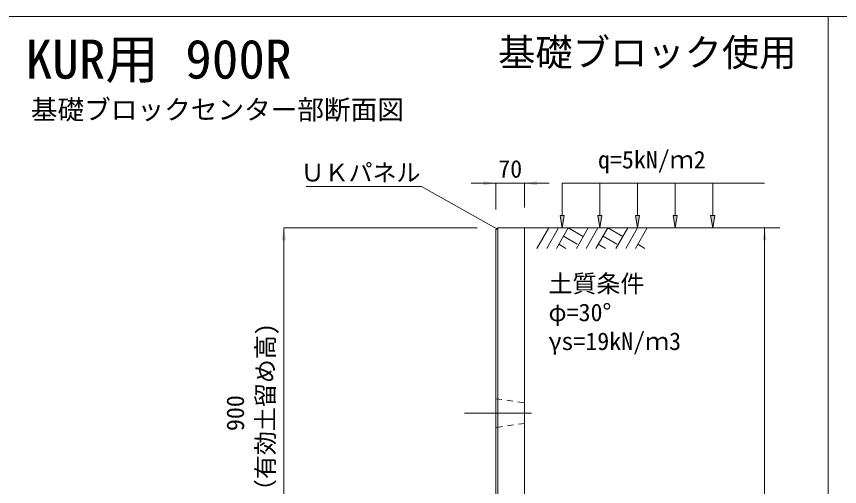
# Model space of a CAD drawing. Units: millimetres at full size, sheet at 1:20. Extents: x 201886 to 211886, y 860265 to 873235.
# Drawn here: x 207914 to 209914, y 862323 to 863465 of the extents above; entities that cross this region are included whole.
import ezdxf
from ezdxf.enums import TextEntityAlignment as Align

# ---------------------------------------------------------------- set-up
doc = ezdxf.new("R2010")
doc.units = ezdxf.units.MM
doc.header["$LTSCALE"] = 20
doc.linetypes.add('USER1', pattern=[1.35, 0.75, -0.6])
doc.linetypes.add('USER2', pattern=[28.575, 19.05, -3.175, 3.175, -3.175])
for name, color, linetype, lineweight in [('0_2', 7, 'Continuous', 20), ('UKパネル', 2, 'Continuous', 20), ('ハッチング', 7, 'Continuous', 5), ('図枠', 5, 'Continuous', 13), ('寸法線', 7, 'Continuous', 13), ('引出線', 4, 'Continuous', 13), ('補助線', 8, 'USER2', 13)]:
    doc.layers.add(name, color=color, linetype=linetype, lineweight=lineweight)
doc.layers.add('文字', color=7, linetype='Continuous')
doc.styles.add('ＭＳ ゴシック', font='')
doc.styles.get('ＭＳ ゴシック').set_extended_font_data('MS Gothic')

# ---------------------------------------------------------------- blocks, each defined once
blk = doc.blocks.new('filled_arrow')
at = {"color": 0, "linetype": 'Continuous', "lineweight": -2}
blk.add_solid([(7.5, 1.25), (0, 0), (7.5, -1.25)], dxfattribs=at)

msp = doc.modelspace()

# ---------------------------------------------------------------- hatches: boundary and pattern name
at = {"layer": '寸法線'}
for points in [[(209245.26, 862981.25), (209240.26, 862951.25), (209235.26, 862981.25)], [(209336.67, 862981.25), (209331.67, 862951.25), (209326.67, 862981.25)], [(209428.09, 862981.25), (209423.09, 862951.25), (209418.09, 862981.25)], [(209519.5, 862981.25), (209514.5, 862951.25), (209509.5, 862981.25)], [(209610.91, 862981.25), (209605.91, 862951.25), (209600.91, 862981.25)]]:
    msp.add_hatch(color=256, dxfattribs=at).paths.add_polyline_path(points)

# ---------------------------------------------------------------- linework, layer by layer
at = {"layer": '0_2'}
msp.add_line((209148.85, 862951.25), (209769.23, 862951.25), dxfattribs=at)
at = {"layer": 'UKパネル'}
for p, q in [((209083.85, 862951.25), (209078.85, 862946.25)), ((209078.85, 862946.25), (209078.85, 861866.25)), ((209083.85, 862951.25), (209148.85, 862951.25)), ((209148.85, 862951.25), (209148.85, 861531.25))]:
    msp.add_line(p, q, dxfattribs=at)
at = {"layer": 'UKパネル', "color": 4, "lineweight": 5}
msp.add_line((209083.85, 862951.25), (209083.85, 861866.25), dxfattribs=at)
at = {"layer": 'UKパネル', "linetype": 'USER1', "lineweight": 9}
for p, q in [((209078.85, 862536.25), (209148.85, 862526.25)), ((209148.85, 862476.25), (209078.85, 862466.25))]:
    msp.add_line(p, q, dxfattribs=at)
at = {"layer": 'ハッチング', "lineweight": 9}
for p, q in [((209207.5, 862951.25), (209178.85, 862901.63)), ((209231.12, 862951.25), (209202.47, 862901.63)), ((209254.74, 862951.25), (209226.09, 862901.63)), ((209254.74, 862951.25), (209291.31, 862930.14)), ((209303.5, 862951.25), (209274.85, 862901.63)), ((209327.12, 862951.25), (209298.47, 862901.63)), ((209350.74, 862951.25), (209322.09, 862901.63)), ((209350.74, 862951.25), (209387.31, 862930.14)), ((209399.5, 862951.25), (209370.85, 862901.63)), ((209423.12, 862951.25), (209394.47, 862901.63)), ((209446.74, 862951.25), (209418.09, 862901.63)), ((209243.32, 862931.47), (209276.73, 862912.18)), ((209339.32, 862931.47), (209372.73, 862912.18)), ((209231.9, 862911.68), (209249.31, 862901.63)), ((209327.9, 862911.68), (209345.31, 862901.63)), ((209423.9, 862911.68), (209441.31, 862901.63))]:
    msp.add_line(p, q, dxfattribs=at)
at = {"layer": '図枠'}
for p, q in [((201886.35, 863465.21), (211886.35, 863465.21)), ((209886.35, 863465.21), (209886.35, 860265.21))]:
    msp.add_line(p, q, dxfattribs=at)
at = {"layer": '寸法線'}
for p, q in [((209018.85, 863059.8), (209208.85, 863059.8)), ((209078.85, 862996.25), (209078.85, 863059.8)), ((209148.85, 863001.25), (209148.85, 863059.8)), ((208563.85, 862051.25), (208563.85, 862951.25)), ((209033.85, 862951.25), (208563.85, 862951.25)), ((209198.85, 862951.25), (209732.12, 862951.25)), ((209732.12, 861531.25), (209732.12, 862951.25))]:
    msp.add_line(p, q, dxfattribs=at)
at = {"layer": '寸法線', "lineweight": 9}
for p, q in [((209732.12, 863059.8), (209240.26, 863059.8)), ((209240.26, 862981.25), (209240.26, 863059.8)), ((209331.68, 862981.25), (209331.68, 863059.8)), ((209423.09, 862981.25), (209423.09, 863059.8)), ((209514.5, 862981.25), (209514.5, 863059.8)), ((209605.91, 862981.25), (209605.91, 863059.8))]:
    msp.add_line(p, q, dxfattribs=at)
for points in [[(209245.26, 862981.25), (209240.26, 862951.25), (209235.26, 862981.25)], [(209336.67, 862981.25), (209331.67, 862951.25), (209326.67, 862981.25)], [(209428.09, 862981.25), (209423.09, 862951.25), (209418.09, 862981.25)], [(209519.5, 862981.25), (209514.5, 862951.25), (209509.5, 862981.25)], [(209610.91, 862981.25), (209605.91, 862951.25), (209600.91, 862981.25)]]:
    msp.add_lwpolyline(points, close=True, dxfattribs=at)
at = {"layer": '引出線'}
msp.add_lwpolyline([(209081.35, 862948.75), (208898.05, 863051.92), (208618.26, 863051.92)], dxfattribs=at)
at = {"layer": '補助線'}
msp.add_line((209165.26, 862501.25), (209002.43, 862501.25), dxfattribs=at)

# ---------------------------------------------------------------- block references
at = {"layer": '寸法線', "xscale": 4, "yscale": 4}
for p, rotation in [((209078.85, 863059.8), 180), ((208563.85, 862951.25), 270), ((209732.12, 862951.25), 270)]:
    msp.add_blockref('filled_arrow', p, dxfattribs=dict(at, rotation=rotation))
msp.add_blockref('filled_arrow', (209148.85, 863059.8), dxfattribs=at)
at = {"layer": '引出線', "xscale": 0.16, "yscale": 0.16, "rotation": 150.6}
msp.add_blockref('filled_arrow', (209081.35, 862948.75), dxfattribs=at)

# ---------------------------------------------------------------- texts
at = {"layer": '0_2', "style": 'ＭＳ ゴシック'}
msp.add_text('基礎ブロックセンター部断面図', height=47.47, dxfattribs=at).set_placement((207949.11, 863200.79), align=Align.BOTTOM_LEFT)
at = {"layer": '寸法線', "style": 'ＭＳ ゴシック'}
msp.add_text('70', height=42.72, dxfattribs=at).set_placement((209113.85, 863094.8), align=Align.MIDDLE_CENTER)
for s, p in [('（有効土留め高)', (208553.05, 862282.72)), ('900', (208479.92, 862457.55))]:
    msp.add_text(s, height=42.72, rotation=90, dxfattribs=at).set_placement(p, align=Align.BOTTOM_LEFT)
at = {"layer": '引出線', "style": 'ＭＳ ゴシック'}
msp.add_text('ＵＫパネル', height=42.72, dxfattribs=at).set_placement((208895.8, 863107.07), align=Align.TOP_RIGHT)
at = {"layer": '文字', "style": 'ＭＳ ゴシック'}
for s, height, p in [('基礎ブロック使用', 66.46, (209084.42, 863324.56)), ('KUR用 900R', 94.94, (207936.35, 863285.71)), ('q=5kN/ｍ2', 42.72, (209327.15, 863083.07))]:
    msp.add_text(s, height=height, dxfattribs=at).set_placement(p, align=Align.BOTTOM_LEFT)
for s, p in [('土質条件', (209206.81, 862837.28)), ('φ=30°', (209206.81, 862767.28)), ('γs=19kN/ｍ3', (209206.81, 862697.28))]:
    msp.add_text(s, height=42.72, dxfattribs=at).set_placement(p, align=Align.TOP_LEFT)

doc.saveas('drawing.dxf')
